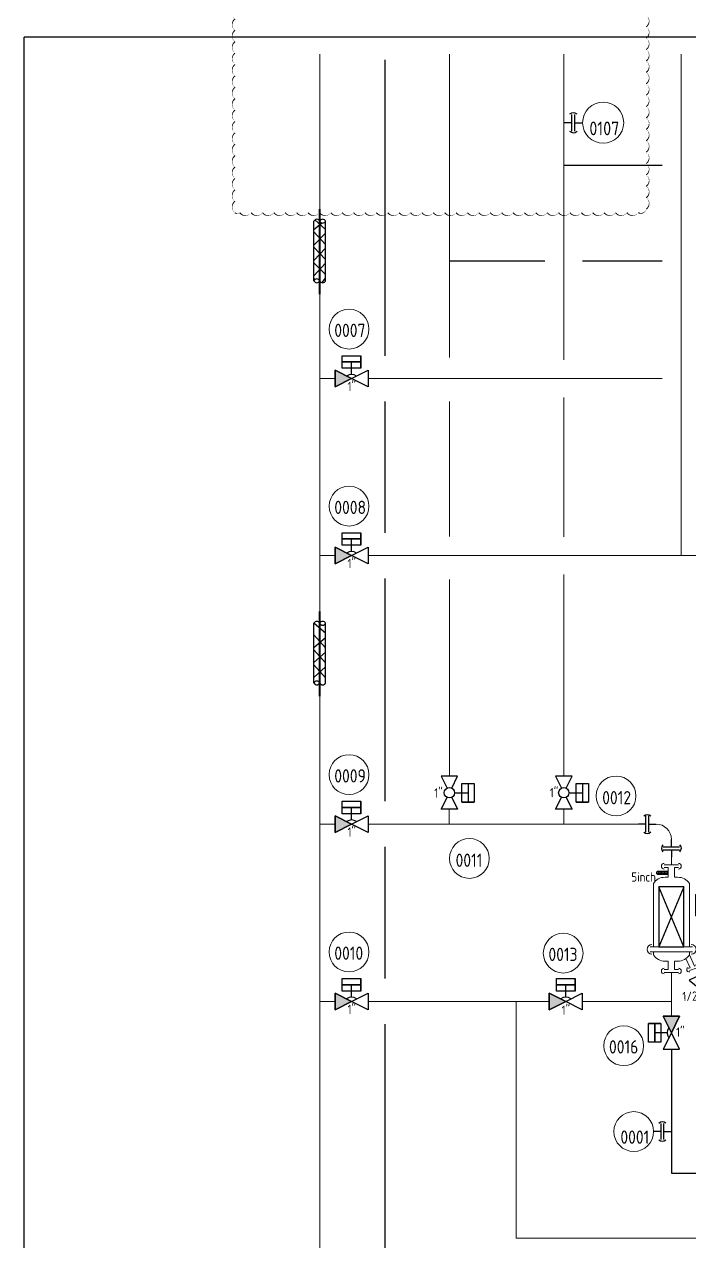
# Model space of a CAD drawing. Header units: millimetres. Extents: x -68339142 to 208, y -167 to 82456658.
# Drawn here: x -68337914 to -68337331, y 82448542 to 82449610 of the extents above; entities that cross this region are included whole.
import ezdxf

# ---------------------------------------------------------------- set-up
doc = ezdxf.new("R2010")
doc.units = ezdxf.units.MM
doc.header["$MEASUREMENT"] = 0
for name, color, linetype in [('压缩空气', 130, 'Continuous'), ('批注和笔记', 7, 'Continuous'), ('排管', 10, 'Continuous'), ('纯蒸汽', 32, 'Continuous')]:
    doc.layers.add(name, color=color, linetype=linetype)
doc.styles.get("Standard").update_dxf_attribs({"font": 'gbenor.shx', "bigfont": 'gbcbig.shx'})

# ---------------------------------------------------------------- blocks, each defined once
blk = doc.blocks.new('*U250')
h = blk.add_hatch(color=256)
h.dxf.hatch_style = 1
h.paths.add_polyline_path([(11.25000002027515, -5.6249999594497), (11.24999997972485, 5.625000040550298), (-1.3e-15, 2e-16)])
at = {"color": 0}
for p, q in [((11.24999997972485, 5.6250000405503), (0, 0)), ((0, 0), (11.25000002027515, -5.6249999594497)), ((11.25000002027515, -5.6249999594497), (11.24999997972485, 5.6250000405503))]:
    blk.add_line(p, q, dxfattribs=at)
blk = doc.blocks.new('*U75')
at = {"color": 0}
for p, q in [((-6.328125000000001, 7.031249999999999), (-6.328125000000002, 15.46875)), ((-6.328125000000002, 15.46875), (6.328124999999998, 15.46875)), ((6.328124999999998, 11.25), (-6.328125000000002, 11.25)), ((-6.328125000000002, 11.25), (6.328124999999998, 11.25)), ((-3e-16, 2.8125), (-1.3e-15, 11.25)), ((0, 0), (-11.25, 5.624999999999998)), ((-11.25, 5.624999999999998), (-11.25, -5.625000000000002)), ((-11.25, -5.625000000000002), (0, 0)), ((6.328124999999999, 7.031250000000001), (-6.328125000000001, 7.031249999999999)), ((0, 0), (11.25, 5.625000000000002)), ((11.25, -5.624999999999998), (0, 0)), ((11.25, 5.625000000000002), (11.25, -5.624999999999998))]:
    blk.add_line(p, q, dxfattribs=at)
blk.add_lwpolyline([(6.328124999999999, 7.031250000000001), (6.328124999999999, 7.031250000000001), (6.328124999999998, 15.46875), (6.328124999999998, 15.46875)], close=True, dxfattribs=at)
at = {"color": 1, "linetype": 'ByBlock', "lineweight": 9}
blk.add_circle((-1.750000000024507, 33.53369088960837), 13.5, dxfattribs=at)
at = {"color": 0}
blk.add_arc((3e-16, -2.8125), 5.625, 53.13010235422895, 126.8698976457711, dxfattribs=at)
at = {"color": 1, "linetype": 'ByBlock', "lineweight": 9}
for tag, p, height, flags in [('YQJ_CODE', (-9.4610379869378, 36.20676326749801), 9, 2), ('YQJ_ITEMID', (12.30389252496513, -9.268028050291264), 5, 1), ('YQJ_CLASS_NAME', (12.34145168959367, -15.0460218663336), 5, 1), ('品牌', (13.51525420045436, -20.57112130539599), 5, 1), ('供电电源', (13.40854493904772, -26.41575940861708), 5, 1), ('控制方式', (13.72867290480644, -33.13547494261206), 5, 1), ('输出信号类型2', (13.98124049918988, -46.42557879951505), 5, 1), ('输出信号类型1', (14.1519754470537, -39.40720924178709), 5, 1)]:
    blk.add_attdef(tag, p, '', height=height, dxfattribs=dict(at, flags=flags))
for tag, p, height in [('YQJ_NO', (-11.74120167909546, 28.19807351039983), 9), ('尺寸', (-2.766199413576215, -8.579886996158791), 6.3)]:
    blk.add_attdef(tag, p, '', height=height, dxfattribs=at)
blk = doc.blocks.new('保温')
at = {"ltscale": 0.1}
h = blk.add_hatch(dxfattribs=at)
h.set_pattern_fill('ANSI37', scale=2.234399999999999)
h.set_pattern_definition([(44.99999999999997, (-813.4420348629722, 754.6356316621168), (-5.016371069229228, 5.016371069229224), []), (135, (-813.4420348629722, 754.6356316621168), (-5.016371069229229, -5.016371069229224), [])])
h.paths.add_polyline_path([(40.0281178516377, 3.910200000015001), (-2.93454e-11, 3.910200000015001, -0.6525360622096348), (-2.93454e-11, 1.61071e-11, 0.652536062208393), (-2.93454e-11, -3.910199999979604), (40.0281178516377, -3.910199999979604, -0.652536062207818), (40.0281178516377, 1.61071e-11, 0.6525360622075519)])
at = {"color": 7, "lineweight": 35}
blk.add_line((-8.915646761219492, 1.91e-13), (47.98137530246434, 1.91e-13), dxfattribs=at)
at = {"color": 7}
for p, q in [((-2.93454e-11, 3.910200000005452), (40.0281178516377, 3.910200000005452)), ((-2.93454e-11, -3.910199999992337), (40.0281178516377, -3.910199999992337))]:
    blk.add_line(p, q, dxfattribs=at)
for centre, start, end in [((0.8601914965108648, 1.955100000004413), 113.7482053907326, 246.2517946092674), ((0.8601914965108648, -1.955099999991298), 113.7482053907326, 246.2517946092674), ((-0.8601914965695556, 1.955100000004413), 293.7482053907326, 66.25179460926744), ((40.88830934817791, -1.955099999991298), 113.7482053907326, 246.2517946092674), ((39.16792635509749, 1.955100000004413), 293.748205391198, 66.25179460880197), ((39.16792635509749, -1.955099999991298), 293.7482053907326, 66.25179460926744)]:
    blk.add_arc(centre, 2.135964751742607, start, end, dxfattribs=at)
blk = doc.blocks.new('*U40')
at = {"color": 0}
for p, q in [((-3.1e-15, 6.991189658571966), (-5.3e-15, 12)), ((5.493456002679884, 6.991189658571969), (-5.493456002674068, 6.991189658571964)), ((5.493456002679884, 5.00881034145132), (-5.493456002674068, 5.008810341451315)), ((-2.2e-15, 5.008810341451317), (0, 0))]:
    blk.add_line(p, q, dxfattribs=at)
for centre, start, end in [((-3.097181161315532, 5.969408355187623), 136.4791732309815, 225.7809304604456), ((3.097181161321348, 5.969408355187626), 314.2190695395544, 43.5208267690186)]:
    blk.add_arc(centre, 3.467212193297144, start, end, dxfattribs=at)
blk = doc.blocks.new('*U256')
at = {"color": 7, "lineweight": 9}
for p, q in [((-9.884920750464271, -5.013911394817806), (-9.006653930725884, -4.466593084827323)), ((-9.884920750464271, -5.013911394814491), (-9.884920750464271, -6.102191335016456)), ((-9.884920750464271, -5.013911394817806), (-2.038391857324614, -5.013911394817806)), ((-9.884920750464271, -6.102191335016456), (-9.006653930725884, -6.649509645010233)), ((-9.884920750464271, -6.102191335016456), (-2.038391857324614, -6.102191335016456)), ((-2.038391857324614, -4.466593084827323), (-9.006653930725884, -4.466593084827323)), ((-8.011187920247531, -6.649509645010233), (-9.006653930725884, -4.466593084827323)), ((-2.038391857324614, -6.649509645010233), (-9.006653930725884, -6.649509645010233)), ((-8.011187920247531, -6.649509645010233), (-7.015721909769177, -4.466593084827323)), ((-7.015721909769177, -4.466593084827323), (-6.020255899264426, -6.649509645010233)), ((-6.020255899264426, -6.649509645010233), (-5.024789888786072, -4.466593084827323)), ((-4.029323878307719, -6.649509645010233), (-5.024789888786072, -4.466593084827323)), ((-4.752665148882043, -0.0923574891839235), (4.962868134513811, -0.0923574891839235)), ((-4.752665148882043, -2.035464145871718), (-2.038391857324614, -2.035464145871718)), ((-4.029323878307719, -6.649509645010233), (-3.033857867829406, -4.466593084827323)), ((-2.038391857324614, -6.649509645010233), (-3.033857867829406, -4.466593084827323)), ((-2.038391857324614, -8.588639847557834), (-2.038391857324614, -2.035464145871718)), ((2.248594843141741, -2.035464145871718), (2.248594843141741, -8.588639847557834)), ((2.248594843141741, -2.035464145871718), (4.962868134513811, -2.035464145871718)), ((-12.11174144475124, -55.66149808819051), (-12.11174144475124, -12.87516717803187)), ((-4.181881380211221, -8.588639847557834), (-2.038391857324614, -8.588639847557834)), ((2.248594843141741, -8.588639847557834), (4.39208436586955, -8.588639847557834)), ((12.32097230554643, -12.87516717803187), (12.32097230554643, -55.66149808819051)), ((-14.26262820345906, -55.66149808819051), (14.48963713261933, -55.66149808819051)), ((14.48475088808989, -59.21541682828931), (-14.25774195898259, -59.21541682828931)), ((-12.11473467100889, -61.11385712892356), (-12.11473467100889, -59.21541682828931)), ((-2.041385083635182, -65.40038405745334), (-4.184874831157614, -65.40038405745334)), ((-2.041385083635182, -65.40036874839818), (-2.041385083635182, -71.17862349158983)), ((2.245601616778131, -71.17862349158983), (2.245601616778131, -65.4003687484048)), ((4.389090466392582, -65.40038405746657), (2.245601616778131, -65.40038405745334)), ((12.8853742506357, -69.99056194249695), (9.901760602093475, -63.76555801524153)), ((12.31895124595019, -61.11384134691809), (12.31895120407248, -59.21541682828931)), ((15.84567779084518, -68.850836290754), (12.31895124595019, -61.11384134691809)), ((-2.041385083635182, -71.17862349158983), (-4.755658374980853, -71.17862349158983)), ((4.959874908388602, -73.12173014827759), (-4.755658374980853, -73.12173014827759)), ((4.959874908388602, -71.17862349158983), (2.245601616804693, -71.17862349158983)), ((12.8853742506357, -69.99056194249695), (11.86042177746406, -70.3851716875755)), ((17.57348358048122, -69.92074517026708), (12.46039654247949, -71.88929886004381)), ((16.96661827188526, -68.4192708775899), (15.84567779084518, -68.850836290754))]:
    blk.add_line(p, q, dxfattribs=at)
at = {"color": 1, "linetype": 'ByBlock', "lineweight": 9}
blk.add_lwpolyline([(54.30102219156142, -34.60946257288661), (16.50102219156143, -34.60946257288661), (16.50102219156143, -20.2094625728866), (54.30102219156142, -20.2094625728866)], close=True, dxfattribs=at)
at = {"color": 7, "lineweight": 9}
for centre, radius, start, end in [((-4.752665148882043, -1.063910817522858), 1.902498926430862, 90, 270), ((4.962868134513811, -1.063910817522858), 1.902498926430862, 270, 90), ((-4.59824371942023, -17.29654426972009), 8.717868056785777, 87.26253366124818, 149.5249803931679), ((4.808445042016147, -17.2965634646499), 8.717887193269638, 30.47521177972095, 92.737455288785), ((-13.0342612611243, -57.44997239081472), 3.261276683773412, 90, 270), ((13.63701920426757, -57.48842668480113), 3.261276683773412, 270, 90), ((-4.578444549713568, -56.69246432626903), 8.717868056785777, 210.4750190651425, 272.7374663387518), ((4.805453478820951, -56.69246432626903), 8.717868056785777, 267.2625336612466, 329.5249809348565), ((-4.755658374980853, -72.15017681993535), 1.902498926430862, 90, 270), ((4.959874908388602, -72.15017681993535), 1.902498926430862, 270, 90), ((12.16924492214292, -71.13517978752637), 1.585415772025719, 111.0568537354772, 291.0568537354773), ((17.35308433522934, -69.16556444147265), 1.585415772025719, 291.0568537354773, 111.0568537354772)]:
    blk.add_arc(centre, radius, start, end, dxfattribs=at)
at = {"color": 1, "linetype": 'ByBlock', "lineweight": 9}
for tag, p, height in [('尺寸', (-27.00686941808694, -11.4985529512144), 6.3), ('YQJ_NO', (31.18919931965466, -30.26134053008941), 9)]:
    blk.add_attdef(tag, p, '', height=height, dxfattribs=at)
for tag, p, height, flags in [('YQJ_ITEMID', (12.38786344538312, -14.59765539292084), 5, 1), ('YQJ_CLASS_NAME', (12.84665076514648, -20.0771766352043), 5, 1), ('YQJ_CODE', (17.55026125290206, -30.2827526569677), 9, 2)]:
    blk.add_attdef(tag, p, '', height=height, dxfattribs=dict(at, flags=flags))
blk = doc.blocks.new('*U72')
at = {"color": 0}
for p, q in [((1.077287273077296, 12.53166298346974), (-9.378958022929414, 8.380827608543681)), ((-9.378958022929414, 8.380827608543681), (0, 0)), ((0, 0), (1.077287273077296, 12.53166298346974)), ((4.200308411608285, 8.475910088332563), (12.04249238361332, 11.58903661952711)), ((8.8699982084001, -3.287365869674987), (4.200308411608285, 8.475910088332563)), ((12.79109019440262, -1.730802604077715), (8.1214003976108, 10.03247335392984)), ((8.1214003976108, 10.03247335392984), (12.79109019440262, -1.730802604077715)), ((12.04249238361332, 11.58903661952711), (16.71218218040513, -0.1742393384804424)), ((-1.077287273077296, -12.53166298346974), (0, 0)), ((0, 0), (9.378958022929414, -8.380827608543681)), ((2.614061324001677, 1.037708843731515), (10.45624529600671, 4.150835374926059)), ((9.378958022929414, -8.380827608543681), (-1.077287273077296, -12.53166298346974))]:
    blk.add_line(p, q, dxfattribs=at)
blk.add_lwpolyline([(8.8699982084001, -3.287365869674987), (8.8699982084001, -3.287365869674987), (16.71218218040513, -0.1742393384804424), (16.71218218040513, -0.1742393384804424)], close=True, dxfattribs=at)
at = {"color": 1, "linetype": 'ByBlock', "lineweight": 9}
blk.add_circle((31.24446548860304, 16.34455862404797), 13.5, dxfattribs=at)
at = {"color": 0}
blk.add_arc((-2.614061324001677, -1.037708843731515), 5.625, 344.7817882781082, 58.52158356965033, dxfattribs=at)
at = {"color": 1, "linetype": 'ByBlock', "lineweight": 9}
for tag, p, height, flags in [('YQJ_CODE', (23.53342750168975, 19.01763100193761), 9, 2), ('YQJ_ITEMID', (12.30389252496513, -9.268028050291264), 5, 1), ('YQJ_CLASS_NAME', (12.34145168959367, -15.0460218663336), 5, 1), ('品牌', (13.51525420045436, -20.57112130539599), 5, 1), ('供电电源', (13.40854493904772, -26.41575940861708), 5, 1), ('控制方式', (13.72867290480644, -33.13547494261206), 5, 1), ('输出信号类型2', (13.98124049918988, -46.42557879951505), 5, 1), ('输出信号类型1', (14.1519754470537, -39.40720924178709), 5, 1)]:
    blk.add_attdef(tag, p, '', height=height, dxfattribs=dict(at, flags=flags))
for tag, p, height in [('YQJ_NO', (21.25326380953209, 11.00894124483943), 9), ('尺寸', (-14.32657808821216, -5.796588646602544), 6.3)]:
    blk.add_attdef(tag, p, '', height=height, dxfattribs=at)
blk = doc.blocks.new('*U74')
at = {"color": 0}
for p, q in [((0, 0), (-5.624999999999999, 11.25)), ((-5.624999999999999, 11.25), (5.625000000000001, 11.25)), ((5.625000000000001, 11.25), (0, 0)), ((-15.46875, -6.328124999999998), (-15.46875, 6.328125000000002)), ((-11.25, 6.328125000000001), (-11.25, -6.328124999999999)), ((-11.25, -6.328124999999999), (-11.25, 6.328125000000001)), ((-2.8125, 3e-16), (-11.25, 1.1e-15)), ((-7.031249999999999, 6.328125000000001), (-7.031250000000001, -6.328124999999999)), ((0, 0), (-5.625000000000001, -11.25)), ((5.624999999999999, -11.25), (0, 0)), ((-7.031250000000001, -6.328124999999999), (-15.46875, -6.328124999999998)), ((-5.625000000000001, -11.25), (5.624999999999999, -11.25))]:
    blk.add_line(p, q, dxfattribs=at)
blk.add_lwpolyline([(-7.031249999999999, 6.328125000000001), (-7.031249999999999, 6.328125000000001), (-15.46875, 6.328125000000002), (-15.46875, 6.328125000000002)], close=True, dxfattribs=at)
at = {"color": 1, "linetype": 'ByBlock', "lineweight": 9}
blk.add_circle((-32.32575062539212, -8.790780154089566), 13.5, dxfattribs=at)
at = {"color": 0}
blk.add_arc((2.8125, -3e-16), 5.625, 143.1301023542289, 216.869897645771, dxfattribs=at)
at = {"color": 1, "linetype": 'ByBlock', "lineweight": 9}
for tag, p, height, flags in [('YQJ_CODE', (-40.03678861230541, -6.117707776199927), 9, 2), ('YQJ_ITEMID', (12.30389252496513, -9.268028050291264), 5, 1), ('YQJ_CLASS_NAME', (12.34145168959367, -15.0460218663336), 5, 1), ('品牌', (13.51525420045436, -20.57112130539599), 5, 1), ('供电电源', (13.40854493904772, -26.41575940861708), 5, 1), ('控制方式', (13.72867290480644, -33.13547494261206), 5, 1), ('输出信号类型2', (13.98124049918988, -46.42557879951505), 5, 1), ('输出信号类型1', (14.1519754470537, -39.40720924178709), 5, 1)]:
    blk.add_attdef(tag, p, '', height=height, dxfattribs=dict(at, flags=flags))
for tag, p, height in [('尺寸', (3.259749828108216, -2.719935202295062), 6.3), ('YQJ_NO', (-42.31695230446307, -14.12639753329811), 9)]:
    blk.add_attdef(tag, p, '', height=height, dxfattribs=at)
blk = doc.blocks.new('卫生卡箍')
at = {"color": 0}
for p, q in [((5.008810341451317, 0), (0, 0)), ((5.008810341451317, -5.493456002679887), (5.008810341451317, 5.493456002674066)), ((6.991189658571966, -5.493456002679887), (6.991189658571966, 5.493456002674066)), ((6.991189658571966, 0), (12, 0))]:
    blk.add_line(p, q, dxfattribs=at)
for centre, start, end in [((5.969408355187625, 3.09718116131553), 46.47917323098144, 135.7809304604455), ((5.969408355187625, -3.09718116132135), 224.2190695395544, 313.5208267690186)]:
    blk.add_arc(centre, 3.467212193297144, start, end, dxfattribs=at)
blk = doc.blocks.new('*U69')
at = {"color": 1, "linetype": 'ByBlock', "lineweight": 9}
blk.add_circle((13.5, -1.8e-15), 13.5, dxfattribs=at)
at = {"color": 1, "linetype": 'ByBlock', "lineweight": 13, "flags": 2}
blk.add_attdef('YQJ_CODE', (7.181431612304732, -0.3770963063832848), '', height=9, dxfattribs=at)
at = {"color": 1, "linetype": 'ByBlock', "lineweight": 9, "flags": 1}
for tag, p in [('YQJ_ITEMID', (24.38943776185624, 7.984361569487646)), ('YQJ_CLASS_NAME', (24.3999337322457, 3.682376766385232)), ('供电电源', (24.91061420759434, -5.225861052161235)), ('品牌', (24.8201266641081, -0.6865745397071805)), ('控制方式', (25.04552130297452, -9.989354953061365)), ('量程下限', (24.64080013634884, -19.96572891749793)), ('量程上限', (24.77570711221415, -14.9326032799006)), ('输入信号类型1', (24.5918368282837, -25.28992703947256)), ('输入信号类型2', (24.41907406160681, -30.47782268224296))]:
    blk.add_attdef(tag, p, '', height=5, dxfattribs=at)
at = {"color": 1, "linetype": 'ByBlock', "lineweight": 13}
blk.add_attdef('YQJ_NO', (4.419494115506676, -8.260460470582805), '', height=9, dxfattribs=at)
at = {"color": 1, "linetype": 'ByBlock', "lineweight": 9}
blk.add_attdef('尺寸', (-11.61090940447393, -20.93206571894052), '', height=6.3, dxfattribs=at)
blk = doc.blocks.new('*U35')
h = blk.add_hatch(color=256)
h.dxf.hatch_style = 1
h.paths.add_polyline_path([(-11.25000007170733, 5.624999856585339), (-11.24999992829267, -5.625000143414658), (1.3e-15, -2e-16)])
at = {"color": 0}
for p, q in [((0, 0), (-11.25000007170733, 5.624999856585339)), ((-11.25000007170733, 5.624999856585339), (-11.24999992829267, -5.62500014341466)), ((-11.24999992829267, -5.62500014341466), (0, 0))]:
    blk.add_line(p, q, dxfattribs=at)
blk = doc.blocks.new('*U38')
h = blk.add_hatch(color=256)
h.dxf.hatch_style = 1
h.paths.add_polyline_path([(11.24999999999999, -5.625000000000012), (11.25000000000001, 5.624999999999987), (-1.3e-15, 2e-16)])
at = {"color": 0}
for p, q in [((11.25000000000001, 5.624999999999988), (0, 0)), ((0, 0), (11.24999999999999, -5.625000000000012)), ((11.24999999999999, -5.625000000000012), (11.25000000000001, 5.624999999999988))]:
    blk.add_line(p, q, dxfattribs=at)
blk = doc.blocks.new('*U76')
at = {"color": 0}
for p, q in [((-6.328125000000001, 7.031249999999999), (-6.328125000000002, 15.46875)), ((-6.328125000000002, 15.46875), (6.328124999999998, 15.46875)), ((6.328124999999998, 11.25), (-6.328125000000002, 11.25)), ((-6.328125000000002, 11.25), (6.328124999999998, 11.25)), ((-3e-16, 2.8125), (-1.3e-15, 11.25)), ((0, 0), (-11.25, 5.624999999999998)), ((-11.25, 5.624999999999998), (-11.25, -5.625000000000002)), ((-11.25, -5.625000000000002), (0, 0)), ((6.328124999999999, 7.031250000000001), (-6.328125000000001, 7.031249999999999)), ((0, 0), (11.25, 5.625000000000002)), ((11.25, -5.624999999999998), (0, 0)), ((11.25, 5.625000000000002), (11.25, -5.624999999999998))]:
    blk.add_line(p, q, dxfattribs=at)
blk.add_lwpolyline([(6.328124999999999, 7.031250000000001), (6.328124999999999, 7.031250000000001), (6.328124999999998, 15.46875), (6.328124999999998, 15.46875)], close=True, dxfattribs=at)
at = {"color": 1, "linetype": 'ByBlock', "lineweight": 9}
blk.add_circle((-1.750000000024507, 32.71614158643435), 13.5, dxfattribs=at)
at = {"color": 0}
blk.add_arc((3e-16, -2.8125), 5.625, 53.13010235422895, 126.8698976457711, dxfattribs=at)
at = {"color": 1, "linetype": 'ByBlock', "lineweight": 9}
for tag, p, height, flags in [('YQJ_CODE', (-9.4610379869378, 35.38921396432399), 9, 2), ('YQJ_ITEMID', (12.30389252496513, -9.268028050291264), 5, 1), ('YQJ_CLASS_NAME', (12.34145168959367, -15.0460218663336), 5, 1), ('品牌', (13.51525420045436, -20.57112130539599), 5, 1), ('供电电源', (13.40854493904772, -26.41575940861708), 5, 1), ('控制方式', (13.72867290480644, -33.13547494261206), 5, 1), ('输出信号类型2', (13.98124049918988, -46.42557879951505), 5, 1), ('输出信号类型1', (14.1519754470537, -39.40720924178709), 5, 1)]:
    blk.add_attdef(tag, p, '', height=height, dxfattribs=dict(at, flags=flags))
for tag, p, height in [('YQJ_NO', (-11.74120167909546, 27.38052420722581), 9), ('尺寸', (-2.806659304848109, -9.137418234539552), 6.3)]:
    blk.add_attdef(tag, p, '', height=height, dxfattribs=at)
blk = doc.blocks.new('*U260')
at = {"color": 0}
for p, q in [((5.624998555340879, 11.25000018793889), (-5.625001444659116, 11.25000018793889)), ((-5.625001444659116, 11.25000018793889), (-1.572236741339565, 3.144470781299787)), ((1.572233852021327, 3.144470781299788), (5.624998555340879, 11.25000018793889)), ((3.51562355534088, 1.879388947e-07), (12.65624855534088, 1.879388947e-07)), ((8.437498555340877, -6.328124812061104), (8.437498555340877, 6.328125187938893)), ((8.437498555340877, 6.328125187938893), (16.87499855534088, 6.328125187938893)), ((12.65624855534088, 6.328125187938893), (12.65624855534088, -6.328124812061104)), ((16.87499855534088, 6.328125187938893), (16.87499855534088, -6.328124812061104)), ((-5.625001444659117, -11.2499998120611), (-1.572236741339565, -3.14447040540017)), ((1.572233852021327, -3.144470405400169), (5.624998555340878, -11.2499998120611)), ((5.624998555340878, -11.2499998120611), (-5.625001444659117, -11.2499998120611))]:
    blk.add_line(p, q, dxfattribs=at)
blk.add_lwpolyline([(8.437498555340877, -6.328124812061104), (8.437498555340877, -6.328124812061104), (16.87499855534088, -6.328124812061104), (16.87499855534088, -6.328124812061104)], close=True, dxfattribs=at)
blk.add_circle((-1.4446591194e-06, 1.879388947e-07), 3.515624999999998, dxfattribs=at)
at = {"color": 1, "linetype": 'ByBlock', "lineweight": 9}
blk.add_circle((13.59600271656789, -44.60908220761325), 13.5, dxfattribs=at)
for tag, p, height in [('尺寸', (-10.24116091256947, -3.360631801498215), 6.3), ('YQJ_NO', (4.232972000047152, -50.31448599999266), 9)]:
    blk.add_attdef(tag, p, '', height=height, dxfattribs=at)
for tag, p, height, flags in [('YQJ_ITEMID', (12.30389252496513, -9.268028050291264), 5, 1), ('YQJ_CLASS_NAME', (12.34145168959367, -15.0460218663336), 5, 1), ('品牌', (13.51525420045436, -20.57112130539599), 5, 1), ('供电电源', (13.40854493904772, -26.41575940861708), 5, 1), ('控制方式', (13.72867290480644, -33.13547494261206), 5, 1), ('YQJ_CODE', (6.598945637870184, -42.20003772580338), 9, 2), ('输出信号类型2', (13.98124049918988, -46.42557879951505), 5, 1), ('输出信号类型1', (14.1519754470537, -39.40720924178709), 5, 1)]:
    blk.add_attdef(tag, p, '', height=height, dxfattribs=dict(at, flags=flags))
blk = doc.blocks.new('*U105')
at = {"color": 0}
for p, q in [((5.624998555340883, 11.25000018793889), (-5.625001444659117, 11.2500001879389)), ((-5.625001444659117, 11.2500001879389), (-1.572236741339565, 3.144470781299788)), ((1.572233852021328, 3.144470781299787), (5.624998555340883, 11.25000018793889)), ((3.515623555340881, 1.879388939e-07), (12.65624855534088, 1.879388919e-07)), ((8.437498555340879, -6.328124812061107), (8.437498555340882, 6.328125187938893)), ((8.437498555340882, 6.328125187938893), (16.87499855534088, 6.328125187938891)), ((12.65624855534088, 6.328125187938892), (12.65624855534088, -6.328124812061108)), ((16.87499855534088, 6.328125187938891), (16.87499855534088, -6.328124812061109)), ((-5.625001444659122, -11.2499998120611), (-1.572236741339567, -3.14447040540017)), ((1.572233852021326, -3.144470405400171), (5.624998555340878, -11.24999981206111)), ((5.624998555340878, -11.24999981206111), (-5.625001444659122, -11.2499998120611))]:
    blk.add_line(p, q, dxfattribs=at)
blk.add_lwpolyline([(8.437498555340879, -6.328124812061107), (8.437498555340879, -6.328124812061107), (16.87499855534088, -6.328124812061109), (16.87499855534088, -6.328124812061109)], close=True, dxfattribs=at)
at = {"color": 1, "linetype": 'ByBlock', "lineweight": 9}
blk.add_circle((35.45441566621603, -2.176213798566085), 13.5, dxfattribs=at)
at = {"color": 0}
blk.add_circle((-1.4446591194e-06, 1.879388947e-07), 3.515625, dxfattribs=at)
at = {"color": 1, "linetype": 'ByBlock', "lineweight": 9}
for tag, p, height, flags in [('YQJ_CODE', (28.45735858751832, 0.2328306832437761), 9, 2), ('YQJ_ITEMID', (12.30389252496513, -9.268028050291264), 5, 1), ('YQJ_CLASS_NAME', (12.34145168959367, -15.0460218663336), 5, 1), ('品牌', (13.51525420045436, -20.57112130539599), 5, 1), ('供电电源', (13.40854493904772, -26.41575940861708), 5, 1), ('控制方式', (13.72867290480644, -33.13547494261206), 5, 1), ('输出信号类型2', (13.98124049918988, -46.42557879951505), 5, 1), ('输出信号类型1', (14.1519754470537, -39.40720924178709), 5, 1)]:
    blk.add_attdef(tag, p, '', height=height, dxfattribs=dict(at, flags=flags))
for tag, p, height in [('尺寸', (-9.473602140438015, -3.100664519764081), 6.3), ('YQJ_NO', (26.09138494969529, -7.881617590945496), 9)]:
    blk.add_attdef(tag, p, '', height=height, dxfattribs=at)
blk = doc.blocks.new('*N580')
at = {"color": 0, "linetype": 'Continuous'}
blk.add_line((363.5635023266077, 78.51954567432404), (363.5635023266077, 78.51954567432404), dxfattribs=at)
at = {"color": 0}
blk.add_lwpolyline([(0, 0, 0, 1, -0.520567), (0, 10, 0, 1, -0.520567), (0, 20, 0, 1, -0.520567), (0, 30, 0, 1, -0.520567), (0, 40, 0, 1, -0.520567), (0, 50, 0, 1, -0.520567), (0, 60, 0, 1, -0.520567), (0, 70, 0, 1, -0.520567), (0, 80, 0, 1, -0.520567), (0, 90, 0, 1, -0.520567), (0, 100, 0, 1, -0.520567), (0, 110, 0, 1, -0.520567), (0, 120, 0, 1, -0.520567), (0, 130, 0, 1, -0.520567), (0, 140, 0, 1, -0.520567), (0, 150, 0, 1, -0.520567), (0, 160, 0, 1, -0.520567), (0, 170, 0, 1, -0.520567), (0, 180, 0, 1, -0.520567), (0, 190, 0, 1, -0.520567), (0, 200, 0, 1, -0.520567), (0, 210, 0, 1, -0.520567), (0, 220, 0, 1, -0.520567), (0, 230, 0, 1, -0.520567), (0, 240, 0, 1, -0.520567), (0, 250, 0, 1, -0.520567), (0, 260, 0, 1, -0.520567), (0, 270, 0, 1, -0.520567), (0, 280, 0, 1, -0.520567), (0, 290, 0, 1, -0.520567), (0, 300, 0, 1, -0.520567), (0, 310, 0, 1, -0.520567), (0, 320, 0, 1, -0.520567), (0, 330, 0, 1, -0.520567), (3.938880890607834, 336.0611191093922, 0, 1, -0.520567), (13.93888089060783, 336.0611191093922, 0, 1, -0.520567), (23.93888089060783, 336.0611191093922, 0, 1, -0.520567), (33.93888089060783, 336.0611191093922, 0, 1, -0.520567), (43.93888089060783, 336.0611191093922, 0, 1, -0.520567), (53.93888089060783, 336.0611191093922, 0, 1, -0.520567), (63.93888089060783, 336.0611191093922, 0, 1, -0.520567), (73.93888089060783, 336.0611191093922, 0, 1, -0.520567), (83.93888089060783, 336.0611191093922, 0, 1, -0.520567), (93.93888089060783, 336.0611191093922, 0, 1, -0.520567), (103.9388808906078, 336.0611191093922, 0, 1, -0.520567), (113.9388808906078, 336.0611191093922, 0, 1, -0.520567), (123.9388808906078, 336.0611191093922, 0, 1, -0.520567), (133.9388808906078, 336.0611191093922, 0, 1, -0.520567), (143.9388808906078, 336.0611191093922, 0, 1, -0.520567), (153.9388808906078, 336.0611191093922, 0, 1, -0.520567), (163.9388808906078, 336.0611191093922, 0, 1, -0.520567), (173.9388808906078, 336.0611191093922, 0, 1, -0.520567), (183.9388808906078, 336.0611191093922, 0, 1, -0.520567), (193.9388808906078, 336.0611191093922, 0, 1, -0.520567), (203.9388808906078, 336.0611191093922, 0, 1, -0.520567), (213.9388808906078, 336.0611191093922, 0, 1, -0.520567), (223.9388808906078, 336.0611191093922, 0, 1, -0.520567), (233.9388808906078, 336.0611191093922, 0, 1, -0.520567), (243.9388808906078, 336.0611191093922, 0, 1, -0.520567), (253.9388808906078, 336.0611191093922, 0, 1, -0.520567), (263.9388808906078, 336.0611191093922, 0, 1, -0.520567), (273.9388808906078, 336.0611191093922, 0, 1, -0.520567), (283.9388808906078, 336.0611191093922, 0, 1, -0.520567), (293.9388808906078, 336.0611191093922, 0, 1, -0.520567), (303.9388808906078, 336.0611191093922, 0, 1, -0.520567), (313.9388808906078, 336.0611191093922, 0, 1, -0.520567), (323.9388808906078, 336.0611191093922, 0, 1, -0.520567), (333.9388808906078, 336.0611191093922, 0, 1, -0.520567), (343.9388808906078, 336.0611191093922, 0, 1, -0.520567), (353.9388808906078, 336.0611191093922, 0, 1, -0.520567), (360.9752748459578, 333.0975130647421, 0, 1, -0.520567), (360.9752748459578, 323.0975130647421, 0, 1, -0.520567), (360.9752748459578, 313.0975130647421, 0, 1, -0.520567), (360.9752748459578, 303.0975130647421, 0, 1, -0.520567), (360.9752748459578, 293.0975130647421, 0, 1, -0.520567), (360.9752748459578, 283.0975130647421, 0, 1, -0.520567), (360.9752748459578, 273.0975130647421, 0, 1, -0.520567), (360.9752748459578, 263.0975130647421, 0, 1, -0.520567), (360.9752748459578, 253.0975130647421, 0, 1, -0.520567), (360.9752748459578, 243.0975130647421, 0, 1, -0.520567), (360.9752748459578, 233.0975130647421, 0, 1, -0.520567), (360.9752748459578, 223.0975130647421, 0, 1, -0.520567), (360.9752748459578, 213.0975130647421, 0, 1, -0.520567), (360.9752748459578, 203.0975130647421, 0, 1, -0.520567), (360.9752748459578, 193.0975130647421, 0, 1, -0.520567), (360.9752748459578, 183.0975130647421, 0, 1, -0.520567), (360.9752748459578, 173.0975130647421, 0, 1, -0.520567), (360.9752748459578, 163.0975130647421, 0, 1, -0.520567), (360.9752748459578, 153.0975130647421, 0, 1, -0.520567), (360.9752748459578, 143.0975130647421, 0, 1, -0.520567), (360.9752748459578, 133.0975130647421, 0, 1, -0.520567), (360.9752748459578, 123.0975130647421, 0, 1, -0.520567), (360.9752748459578, 113.0975130647421, 0, 1, -0.520567), (360.9752748459578, 103.0975130647421, 0, 1, -0.520567), (360.9752748459578, 93.09751306474209, 0, 1, -0.520567), (360.9752748459578, 83.09751306474209, 0, 1, -0.520567), (360.9752748459578, 73.09751306474209, 0, 1, -0.520567), (360.9752748459578, 63.09751306474209, 0, 1, -0.520567), (360.9752748459578, 53.09751306474209, 0, 1, -0.520567), (360.9752748459578, 43.09751306474209, 0, 1, -0.520567), (360.9752748459578, 33.09751306474209, 0, 1, -0.520567), (360.9752748459578, 23.09751306474209, 0, 1, -0.520567), (360.9752748459578, 13.09751306474209, 0, 1, -0.520567), (360.9752748459578, 3.097513064742088, 0, 1, -0.520567), (354.0727879106998, 0, 0, 1, -0.520567), (344.0727879106998, 0, 0, 1, -0.520567), (334.0727879106998, 0, 0, 1, -0.520567), (324.0727879106998, 0, 0, 1, -0.520567), (314.0727879106998, 0, 0, 1, -0.520567), (304.0727879106998, 0, 0, 1, -0.520567), (294.0727879106998, 0, 0, 1, -0.520567), (284.0727879106998, 0, 0, 1, -0.520567), (274.0727879106998, 0, 0, 1, -0.520567), (264.0727879106998, 0, 0, 1, -0.520567), (254.0727879106998, 0, 0, 1, -0.520567), (244.0727879106998, 0, 0, 1, -0.520567), (234.0727879106998, 0, 0, 1, -0.520567), (224.0727879106998, 0, 0, 1, -0.520567), (214.0727879106998, 0, 0, 1, -0.520567), (204.0727879106998, 0, 0, 1, -0.520567), (194.0727879106998, 0, 0, 1, -0.520567), (184.0727879106998, 0, 0, 1, -0.520567), (174.0727879106998, 0, 0, 1, -0.520567), (164.0727879106998, 0, 0, 1, -0.520567), (154.0727879106998, 0, 0, 1, -0.520567), (144.0727879106998, 0, 0, 1, -0.520567), (134.0727879106998, 0, 0, 1, -0.520567), (124.0727879106998, 0, 0, 1, -0.520567), (114.0727879106998, 0, 0, 1, -0.520567), (104.0727879106998, 0, 0, 1, -0.520567), (94.07278791069984, 0, 0, 1, -0.520567), (84.07278791069984, 0, 0, 1, -0.520567), (74.07278791069984, 0, 0, 1, -0.520567), (64.07278791069984, 0, 0, 1, -0.520567), (54.07278791069984, 0, 0, 1, -0.520567), (44.07278791069984, 0, 0, 1, -0.520567), (34.07278791069984, 0, 0, 1, -0.520567), (24.07278791069984, 0, 0, 1, -0.520567), (14.07278791069984, 0, 0, 1, -0.520567), (4.072787910699844, 0, 0, 1, -0.520567), (0, 0, 0, 1, -0.520567)], format="xyseb", close=True, dxfattribs=at)

msp = doc.modelspace()

# ---------------------------------------------------------------- linework, layer by layer
at = {"color": 4}
for p, q in [((-68337353.8036182, 82449485.78525457), (-68337440.28311387, 82449485.78525461)), ((-68337456.82059215, 82449401.8432815), (-68337540.75273855, 82449401.83106738)), ((-68337353.80361801, 82449401.85827287), (-68337423.82059251, 82449401.84808376))]:
    msp.add_line(p, q, dxfattribs=at)
for p, q in [((-68337334.89604768, 82448852.87169433), (-68337356.72900806, 82448800.2267474)), ((-68337334.89604768, 82448800.2267474), (-68337356.72900806, 82448852.87169433))]:
    msp.add_line(p, q)
msp.add_lwpolyline([(-68337356.72900806, 82448800.2267474), (-68337334.89604768, 82448800.2267474), (-68337334.89604768, 82448852.87169433), (-68337356.72900806, 82448852.87169433)], close=True)
at = {"layer": '压缩空气', "lineweight": 9}
for p, q in [((-68337540.75273854, 82449583.3389445), (-68337540.75273854, 82449475.42337288)), ((-68337440.28314914, 82449583.3389445), (-68337440.2830522, 82449315.29317433)), ((-68337540.75273854, 82449317.32915598), (-68337540.75273854, 82449537.57456197)), ((-68337612.04120927, 82449298.79316854), (-68337388.79330401, 82449298.79316826)), ((-68337423.78298981, 82449298.7931683), (-68337353.8036182, 82449298.7931682)), ((-68337440.28304027, 82449282.29317433), (-68337440.28299601, 82449159.95246072)), ((-68337540.75273854, 82449160.18179584), (-68337540.75273854, 82449278.51177059)), ((-68337096.27649163, 82449143.4530098), (-68337337.3036182, 82449143.4530098)), ((-68337540.75273854, 82448949.9194404), (-68337540.75273854, 82449122.42789933)), ((-68337440.28298408, 82449126.95246072), (-68337440.28292005, 82448949.91945764)), ((-68337540.91619353, 82448920.81047039), (-68337540.91619353, 82448907.82220148)), ((-68337440.28290954, 82448920.81048764), (-68337440.28290483, 82448907.82220496)), ((-68337374.77437738, 82448907.82220496), (-68337612.04120477, 82448907.82220496)), ((-68337345.82339905, 82448878.87122667), (-68337345.82339905, 82448872.11832282)), ((-68337345.82727148, 82448777.63788646), (-68337345.82727148, 82448752.25379315)), ((-68337453.1059072, 82448752.25362255), (-68337612.04044998, 82448752.25323151)), ((-68337482.07300118, 82448752.25354216), (-68337482.07300118, 82448544.3820744)), ((-68337345.82727148, 82448752.25383078), (-68337423.99693939, 82448752.25367905)), ((-68337345.82724637, 82448739.31617515), (-68337345.82727148, 82448752.25369327)), ((-68337482.07300118, 82448544.3820744), (-68336817.59201162, 82448544.3820744))]:
    msp.add_line(p, q, dxfattribs=at)
msp.add_arc((-68337359.24959338, 82448894.39601065), 13.42619429971497, 0, 90, dxfattribs=at)
at = {"layer": '排管'}
for p, q in [((-68337913.99706201, 82448374.62332778), (-68337913.99706201, 82449598.33894451)), ((-68336445.26864062, 82449598.33894451), (-68337913.99706201, 82449598.3389445)), ((-68337597.33391835, 82449578.3389445), (-68337597.33391835, 82449318.79316853)), ((-68337597.33391835, 82449278.79316853), (-68337597.33391835, 82449163.45246072)), ((-68337597.33391835, 82449123.45246072), (-68337597.33391835, 82448927.82220496)), ((-68337597.33391835, 82448887.82220496), (-68337597.33391835, 82448772.25326769)), ((-68337597.33391835, 82448732.25326769), (-68337597.33391835, 82447803.7822198)), ((-68337345.82722047, 82448710.2072051), (-68337345.82718995, 82448601.46165587)), ((-68337345.82717246, 82448601.46165587), (-68337301.30060741, 82448601.46165285))]:
    msp.add_line(p, q, dxfattribs=at)
at = {"layer": '纯蒸汽', "color": 30, "linetype": 'ByBlock', "lineweight": 9}
for p, q in [((-68337654.58175513, 82449570.01382028), (-68337654.58178999, 82449583.3389445)), ((-68337337.3036182, 82449143.452542), (-68337337.30361821, 82449583.33894451)), ((-68337654.57531829, 82449143.45246072), (-68337654.58175513, 82449570.01382028)), ((-68337641.15017939, 82449298.79316854), (-68337654.5753183, 82449298.79316854)), ((-68337654.57531829, 82449143.45246072), (-68337654.57529926, 82448146.72905833)), ((-68337641.15017937, 82449143.45246072), (-68337654.57531829, 82449143.45246072)), ((-68337337.3036182, 82449143.45246072), (-68337612.04120925, 82449143.45246072)), ((-68337641.1501749, 82448907.82219961), (-68337654.5753138, 82448907.82219961)), ((-68337641.1494201, 82448752.25323151), (-68337654.574559, 82448752.25323151))]:
    msp.add_line(p, q, dxfattribs=at)

# ---------------------------------------------------------------- block references
ref = msp.add_blockref('*U69', (-68337423.74081288, 82449523.30683956), dxfattribs=dict(xscale=1.33595186571, yscale=1.33595186571, zscale=1.33595186571))
ref.add_attrib('YQJ_NO', '0107', (-68337417.83658147, 82449512.27126198), dxfattribs={"color": 1, "linetype": 'ByBlock', "lineweight": 13, "height": 12.02356679139})
for name, p, xscale, yscale, zscale in [('卫生卡箍', (-68337439.77223527, 82449523.30683956), 1.33595186571, 1.33595186571, 1.33595186571), ('*U250', (-68337626.5956944, 82449298.7931685), -1.293732, 1.293732, 1.293732), ('*U250', (-68337626.59569438, 82449143.45246068), -1.293732, 1.293732, 1.293732), ('*U250', (-68337626.5956899, 82448907.82219957), -1.293732, 1.293732, 1.293732), ('*U40', (-68337345.82339905, 82448878.87122667), -1.293732, 1.293732, 1.293732), ('*U250', (-68337626.59493507, 82448752.25323144), -1.293732, 1.293732, 1.293732), ('*U38', (-68337438.5514244, 82448752.25367905), -1.293732, 1.293732, 1.293732), ('卫生卡箍', (-68337361.35198422, 82448638.02651277), 1.293732, 1.293732, 1.293732)]:
    msp.add_blockref(name, p, dxfattribs=dict(xscale=xscale, yscale=yscale, zscale=zscale))
for name, p, xscale, yscale, zscale, rotation in [('保温', (-68337654.58404918, 82449384.55402492), 1.3086931055, 1.3086931055, 1.3086931055, 90), ('保温', (-68337654.57531829, 82449031.69130284), 1.3086931055, 1.3086931055, 1.3086931055, 90), ('*U40', (-68337359.24959338, 82448907.82220496), -1.293732, 1.293732, 1.293732, 90), ('*U35', (-68337345.82724617, 82448724.76169011), 1.293732, 1.293732, 1.293732, 270)]:
    msp.add_blockref(name, p, dxfattribs=dict(xscale=xscale, yscale=yscale, zscale=zscale, rotation=rotation))
ref = msp.add_blockref('*U75', (-68337626.59569427, 82449298.79316854), dxfattribs=dict(xscale=1.293732, yscale=1.293732, zscale=1.293732))
ref.add_attrib('YQJ_NO', '0007', (-68337641.7856626, 82449335.27391858), dxfattribs={"color": 1, "linetype": 'ByBlock', "lineweight": 9, "height": 11.643588})
ref.add_attrib('尺寸', '1"', (-68337630.17441498, 82449287.69309418), dxfattribs={"color": 1, "linetype": 'ByBlock', "lineweight": 9, "height": 8.150511599999998})
ref = msp.add_blockref('*U75', (-68337626.59569426, 82449143.45246072), dxfattribs=dict(xscale=1.293732, yscale=1.293732, zscale=1.293732))
ref.add_attrib('YQJ_NO', '0008', (-68337641.78566259, 82449179.93321076), dxfattribs={"color": 1, "linetype": 'ByBlock', "lineweight": 9, "height": 11.643588})
ref.add_attrib('尺寸', '1"', (-68337630.17441496, 82449132.35238636), dxfattribs={"color": 1, "linetype": 'ByBlock', "lineweight": 9, "height": 8.150511599999998})
ref = msp.add_blockref('*U75', (-68337626.59568976, 82448907.82219961), dxfattribs=dict(xscale=1.293732, yscale=1.293732, zscale=1.293732))
ref.add_attrib('YQJ_NO', '0009', (-68337641.78565809, 82448944.30294965), dxfattribs={"color": 1, "linetype": 'ByBlock', "lineweight": 9, "height": 11.643588})
ref.add_attrib('尺寸', '1"', (-68337630.17441046, 82448896.72212525), dxfattribs={"color": 1, "linetype": 'ByBlock', "lineweight": 9, "height": 8.150511599999998})
ref = msp.add_blockref('*U260', (-68337540.75273666, 82448935.36495517), dxfattribs=dict(xscale=1.293732, yscale=1.293732, zscale=1.293732))
ref.add_attrib('YQJ_NO', '0011', (-68337535.27640532, 82448870.27149457), dxfattribs={"color": 1, "linetype": 'ByBlock', "lineweight": 9, "height": 11.643588})
ref.add_attrib('尺寸', '1"', (-68337554.00205424, 82448931.01719826), dxfattribs={"color": 1, "linetype": 'ByBlock', "lineweight": 9, "height": 8.150511599999998})
ref = msp.add_blockref('*U105', (-68337440.28291483, 82448935.3649724), dxfattribs=dict(xscale=1.293732, yscale=1.293732, zscale=1.293732))
ref.add_attrib('YQJ_NO', '0012', (-68337406.5276552, 82448925.16827151), dxfattribs={"color": 1, "linetype": 'ByBlock', "lineweight": 9, "height": 11.643588})
ref.add_attrib('尺寸', '1"', (-68337452.53921707, 82448931.35354349), dxfattribs={"color": 1, "linetype": 'ByBlock', "lineweight": 9, "height": 8.150511599999998})
ref = msp.add_blockref('*U256', (-68337345.95937222, 82448872.23780866), dxfattribs=dict(xscale=1.293732, yscale=1.293732, zscale=1.293732))
ref.add_attrib('YQJ_NO', '0001', (-68337305.60890701, 82448833.08774406), dxfattribs={"color": 1, "linetype": 'ByBlock', "lineweight": 9, "height": 11.643588})
ref.add_attrib('尺寸', '5inch', (-68337380.89902341, 82448857.36176275), dxfattribs={"color": 1, "linetype": 'ByBlock', "lineweight": 9, "height": 8.150511599999998})
ref = msp.add_blockref('*U75', (-68337626.59493497, 82448752.25323151), dxfattribs=dict(xscale=1.293732, yscale=1.293732, zscale=1.293732))
ref.add_attrib('YQJ_NO', '0010', (-68337641.7849033, 82448788.73398155), dxfattribs={"color": 1, "linetype": 'ByBlock', "lineweight": 9, "height": 11.643588})
ref.add_attrib('尺寸', '1"', (-68337630.17365567, 82448741.15315714), dxfattribs={"color": 1, "linetype": 'ByBlock', "lineweight": 9, "height": 8.150511599999998})
ref = msp.add_blockref('*U76', (-68337438.5514244, 82448752.25367905), dxfattribs=dict(xscale=1.293732, yscale=1.293732, zscale=1.293732))
ref.add_attrib('YQJ_NO', '0013', (-68337453.74139273, 82448787.6767394), dxfattribs={"color": 1, "linetype": 'ByBlock', "lineweight": 9, "height": 11.643588})
ref.add_attrib('尺寸', '1"', (-68337442.18248935, 82448740.43230869), dxfattribs={"color": 1, "linetype": 'ByBlock', "lineweight": 9, "height": 8.150511599999998})
ref = msp.add_blockref('*U72', (-68337317.72531798, 82448760.63165335), dxfattribs=dict(xscale=1.293732, yscale=1.293732, zscale=1.293732, rotation=2.193777285538002))
ref.add_attrib('YQJ_NO', '0017', (-68337290.79464014, 82448775.91636242), dxfattribs={"color": 1, "linetype": 'ByBlock', "lineweight": 9, "height": 11.643588, "rotation": 2.19377728553799})
ref.add_attrib('尺寸', '1/2"', (-68337335.95942079, 82448752.42842045), dxfattribs={"color": 1, "linetype": 'ByBlock', "lineweight": 9, "height": 8.150511599999998, "rotation": 2.193777285538041})
ref = msp.add_blockref('*U74', (-68337345.82724637, 82448724.7616902), dxfattribs=dict(xscale=1.293732, yscale=1.293732, zscale=1.293732))
ref.add_attrib('YQJ_NO', '0016', (-68337400.57404171, 82448706.48591767), dxfattribs={"color": 1, "linetype": 'ByBlock', "lineweight": 9, "height": 11.643588})
ref.add_attrib('尺寸', '1"', (-68337341.61000371, 82448721.24282299), dxfattribs={"color": 1, "linetype": 'ByBlock', "lineweight": 9, "height": 8.150511599999998})
ref = msp.add_blockref('*U69', (-68337396.28274818, 82448638.02651274), dxfattribs=dict(xscale=1.293732, yscale=1.293732, zscale=1.293732))
ref.add_attrib('YQJ_NO', '0001', (-68337390.56510721, 82448627.3396907), dxfattribs={"color": 1, "linetype": 'ByBlock', "lineweight": 13, "height": 11.643588})
at = {"layer": '批注和笔记', "color": 1}
msp.add_blockref('*N580', (-68337728.8878822, 82449444.38381492), dxfattribs=at)

doc.saveas('drawing.dxf')
